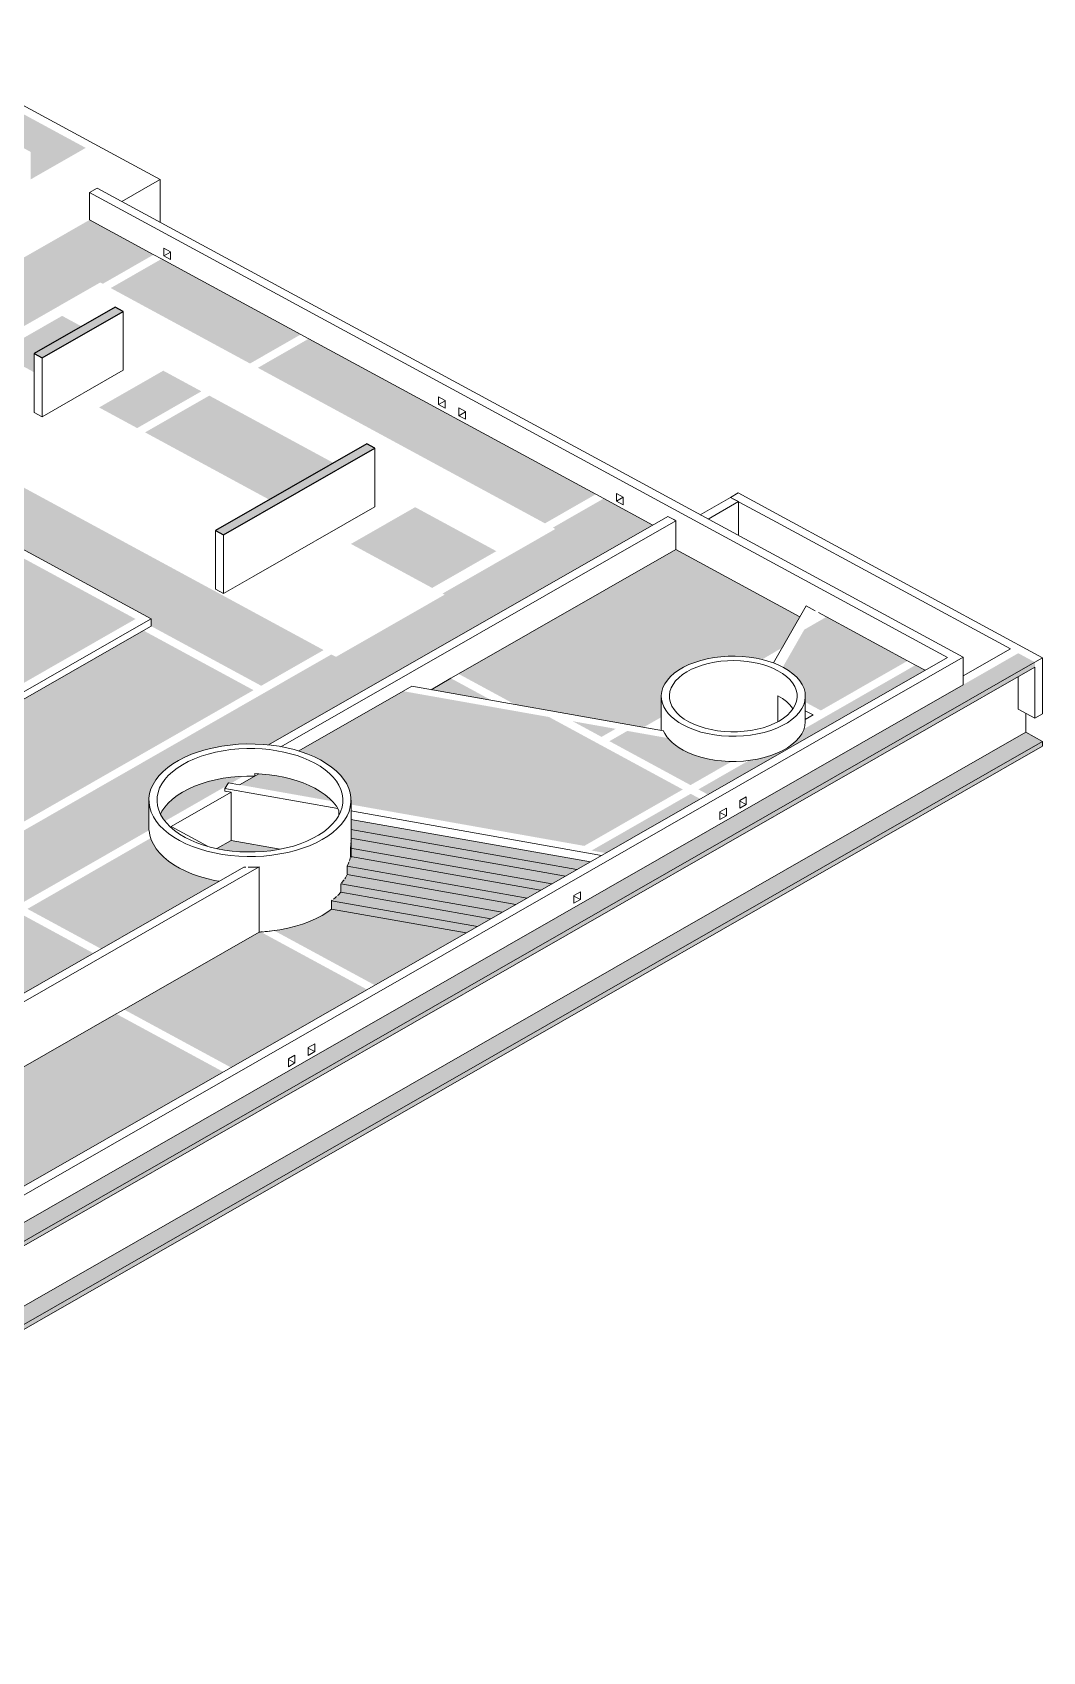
# Model space of a CAD drawing. Header units: centimetres. Extents: x -2136 to 34701, y -1430 to 84208.
# Drawn here: x 12190 to 13929, y 62027 to 64814 of the extents above; entities that cross this region are included whole.
import ezdxf

# ---------------------------------------------------------------- set-up
doc = ezdxf.new("R2010")
doc.units = ezdxf.units.CM
for name, color, linetype, lineweight in [('A-FLOR', 7, 'Continuous', 18), ('A-WALL', 7, 'Continuous', 25), ('S-BEAM', 7, 'Continuous', 18), ('S-COLS', 7, 'Continuous', 18), ('S-STRS', 7, 'Continuous', 18)]:
    doc.layers.add(name, color=color, linetype=linetype, lineweight=lineweight)

msp = doc.modelspace()

# ---------------------------------------------------------------- hatches: boundary and pattern name
at = {"layer": 'A-FLOR', "true_color": 0xbfbfbf}
for points in [[(12187.06, 64561.12), (12281.9, 64615.39), (11914.93, 64814.19), (11862.6, 64784.24), (12187.06, 64608.47), (12187.06, 64574.59)], [(9905.16, 63004.56), (9905.52, 63004.8), (9905.52, 63036.94), (9918.77, 63044.53), (9947.66, 63028.88), (9958.85, 63035.28), (9954.55, 63037.61), (10038.23, 63085.5), (10042.53, 63083.17), (10262.2, 63208.88), (10254.31, 63213.15), (10370.28, 63279.51), (10370.28, 63357.93), (10453.26, 63405.42), (10466.88, 63398.04), (10466.88, 63334.79), (10481.16, 63342.97), (10481.52, 63346.85), (11822.86, 64114.45), (11826.16, 64112.66), (11876.54, 64141.5), (11876.54, 64219.92), (11959.53, 64267.41), (11973.15, 64260.03), (11973.15, 64196.78), (12109.25, 64274.67), (12112.84, 64272.73), (12307.05, 64383.87), (12311.35, 64381.54), (12398.87, 64431.62), (12288.49, 64491.42), (9794.78, 63064.35), (9899.25, 63007.76)], [(12564.71, 64244.28), (12652.23, 64294.37), (12412.48, 64424.24), (12324.97, 64374.16), (12513.12, 64272.23)], [(12193.05, 64229.28), (12193.05, 64261.32), (12274.82, 64308.11), (12241.29, 64326.27), (12130.76, 64263.02), (12147.52, 64253.94)], [(13072.52, 63969.19), (13160.04, 64019.28), (12665.85, 64286.99), (12578.33, 64236.91), (13071.33, 63969.84)], [(12370.5, 64133.14), (12481.03, 64196.4), (12415.45, 64231.92), (12304.92, 64168.67), (12346.13, 64146.35)], [(12597.91, 64009.95), (12708.44, 64073.2), (12494.65, 64189.02), (12384.12, 64125.77), (12585.05, 64016.92)], [(12584.03, 63689.65), (12691.42, 63751.1), (11976.84, 64138.21), (11880.63, 64083.16), (12394.45, 63804.6), (12394.45, 63792.35), (12570.78, 63696.82)], [(12878.31, 63858.05), (12988.84, 63921.31), (12849.08, 63997.02), (12738.55, 63933.77), (12862.16, 63866.8)], [(11995.69, 63591.78), (12367.59, 63804.6), (12111.35, 63943.41), (11659.82, 63685.01), (11804.52, 63606.62), (11884.53, 63652), (11987.5, 63596.21)], [(13242.21, 63618.14), (13272.79, 63635.64), (13273.14, 63675.98), (13274.05, 63681.26), (13275.66, 63686.54), (13278.87, 63693.1), (13283.22, 63699.46), (13288.68, 63705.54), (13297.39, 63712.88), (13302.79, 63716.74), (13314.33, 63723.17), (13324.75, 63727.81), (13333.72, 63731.07), (13343.37, 63733.95), (13353.59, 63736.38), (13366.45, 63738.59), (13375.57, 63739.73), (13387.69, 63740.56), (13399.9, 63740.72), (13412.08, 63740.21), (13427.04, 63738.59), (13440.71, 63736.18), (13446.4, 63734.99), (13481.37, 63755.44), (13511.48, 63808.13), (13297.65, 63923.96), (12923.87, 63710.06), (13021.32, 63657.27), (13217.33, 63622.55)], [(13547.43, 63647.09), (13696.87, 63732.61), (13557.32, 63808.22), (13518.9, 63786.23), (13482.06, 63721.76), (13483.23, 63721.18), (13491.78, 63716.06), (13499.35, 63710.48), (13505.87, 63704.5), (13511.27, 63698.19), (13515.5, 63691.6), (13518.72, 63683.97), (13520.41, 63675.74), (13520.75, 63669.33), (13520.75, 63661.55), (13524.33, 63659.61)], [(12132.87, 63431.46), (12570.78, 63682.06), (12381.2, 63784.76), (12013.17, 63574.15), (12013.17, 63493.59), (12039.61, 63479.27), (12119.25, 63524.85), (12132.87, 63517.47), (12132.87, 63438.07)], [(11206.17, 62179.36), (13916.05, 63730.13), (13887.39, 63745.67), (11177.5, 62194.89), (11192.92, 62186.54)], [(11206.17, 62171.05), (13916.05, 63721.83), (13916.05, 63730.13), (11206.17, 62179.36)], [(13353.13, 63502.44), (13726.9, 63716.34), (13710.49, 63725.24), (13518.36, 63615.28), (13517.92, 63613.82), (13514.63, 63607.07), (13508.96, 63599.25), (13504.47, 63594.3), (13497.7, 63588.41), (13489.9, 63582.93), (13477.1, 63576.03), (13471.52, 63573.42), (13461.12, 63569.49), (13444.02, 63564.77), (13438.47, 63563.49), (13423.83, 63561.19), (13336.71, 63511.34), (13345.89, 63506.36)], [(12980.83, 63664.45), (12910.62, 63702.48), (12876.47, 63682.93), (12977.33, 63665.07)], [(13169.92, 63601.69), (13194.15, 63615.56), (13120.12, 63628.67), (13158.02, 63608.14)], [(11206.17, 62035.65), (13929.3, 63594.01), (13900.63, 63609.54), (11177.5, 62051.19), (11192.92, 62042.83)], [(13323.09, 63518.71), (13394.48, 63559.56), (13389.04, 63559.6), (13372.47, 63560.88), (13364.28, 63561.87), (13352.34, 63564.05), (13336.71, 63568.2), (13329.95, 63570.34), (13316.4, 63576.03), (13310.29, 63579.02), (13302.49, 63583.7), (13294.64, 63589.44), (13289.94, 63593.54), (13284.27, 63599.59), (13214.39, 63611.97), (13183.54, 63594.32), (13309.85, 63525.89)], [(11206.17, 62027.35), (13929.3, 63585.71), (13929.3, 63594.01), (11206.17, 62035.65)], [(13177.12, 63401.72), (13339.88, 63494.86), (13323.46, 63503.75), (13152.72, 63406.04), (13167.09, 63403.5)], [(12308.12, 63237.06), (12511.06, 63353.2), (12503.31, 63354.63), (12490.36, 63357.68), (12477.62, 63361.39), (12462.27, 63367.03), (12449.31, 63372.85), (12443.3, 63375.85), (12433.32, 63381.72), (12424.26, 63388.04), (12416.17, 63394.76), (12409.12, 63401.84), (12403.15, 63409.21), (12398.31, 63416.84), (12393.75, 63427.46), (12181.57, 63305.62), (12307.01, 63237.67)], [(11813.01, 62953.73), (11825.86, 62961.08), (11839.11, 62953.9), (11839.11, 62968.66), (12294.88, 63229.48), (12167.95, 63298.24), (11686.46, 63022.28), (11799.44, 62961.08)], [(12532.16, 63032.63), (12766.47, 63166.72), (12583.38, 63265.9), (12580.25, 63265.48), (12347.84, 63132.48), (12529.53, 63034.06)], [(12037.04, 62749.3), (12518.91, 63025.05), (12334.59, 63124.9), (11853.08, 62848.95), (12034.48, 62750.68)]]:
    msp.add_hatch(color=9, dxfattribs=at).paths.add_polyline_path(points, flags=0)
h = msp.add_hatch(color=9, dxfattribs=at)
h.paths.add_polyline_path([(10777.07, 62532.22), (10777.07, 62564.81), (10790.32, 62572.39), (10802.33, 62565.88), (10800.48, 62569.2), (10798.34, 62575), (10797.27, 62581.24), (10797.42, 62634.85), (10798.79, 62641.08), (10802.38, 62648.81), (10803.67, 62650.85), (10737.94, 62613.23), (10733.64, 62615.56), (10679.95, 62584.83), (10747.82, 62548.07)], flags=0)
h.paths.add_polyline_path([(11001.61, 62645.95), (12390.83, 63440.96), (12390.75, 63488.03), (12391.09, 63498.49), (12392.52, 63506.36), (12394.91, 63513.71), (12398.4, 63521.1), (12404.44, 63530.25), (12408.36, 63535.21), (12415.14, 63542.2), (12423.09, 63548.97), (12435.66, 63557.54), (12442.39, 63561.55), (12456.46, 63568.41), (12465.42, 63572.18), (12480.53, 63577.36), (12492.6, 63580.75), (12505.21, 63583.63), (12521.6, 63586.42), (12531.67, 63587.73), (12545.32, 63588.9), (12567.66, 63589.42), (12577.68, 63589.18), (12592.08, 63588.23), (12596.62, 63587.79), (13257.94, 63966.24), (13173.66, 64011.9), (13086.14, 63961.82), (13090.44, 63959.49), (12896.23, 63848.35), (12899.81, 63846.41), (12712.92, 63739.46), (12704.77, 63743.57), (11148.56, 62853.01), (11156.45, 62848.74), (11044.87, 62784.89), (11036.99, 62789.16), (10848.56, 62680.88), (10848.76, 62680.96), (10860.38, 62684.16), (10869.3, 62686.06), (10886.31, 62688.17), (10897.33, 62688.73), (10907.8, 62688.65), (10918.17, 62687.99), (10928.32, 62686.77), (10938.1, 62685.02), (10947.38, 62682.78), (10956.03, 62680.14), (10965.22, 62676.57), (10977.17, 62670.36), (10982.22, 62667.18), (10988.28, 62662.56), (10993.71, 62657.38), (10998.3, 62651.66), (11000.79, 62647.36)], flags=0)
h.paths.add_polyline_path([(12418.38, 63456.72), (12524.43, 63517.41), (12527.43, 63522.66), (12532.14, 63521.82), (12553.17, 63534.06), (12545.32, 63533.72), (12531.67, 63532.46), (12516.73, 63530.25), (12505.21, 63528), (12492.6, 63524.83), (12478.44, 63520.28), (12469.09, 63516.74), (12458.36, 63511.87), (12448.42, 63506.51), (12435.66, 63497.86), (12431.23, 63494.46), (12421.85, 63485.31), (12418.02, 63480.94), (12413.03, 63473.76), (12410.5, 63468.88), (12411.87, 63466.36), (12416.17, 63459.55)], flags=0)
h = msp.add_hatch(color=9, dxfattribs=at)
h.paths.add_polyline_path([(13140.27, 63414.09), (13309.85, 63511.13), (13079.64, 63635.84), (12828.4, 63680.35), (12648.55, 63577.42), (12659.74, 63573.67), (12669.08, 63570.03), (12676.22, 63566.95), (12685.98, 63562.07), (12696.04, 63556.14), (12707.86, 63547.52), (12713.31, 63542.97), (12720.39, 63535.83), (12726.36, 63528.38), (12732.24, 63518.42), (12735.42, 63510.85), (12737.49, 63503.23), (12738.46, 63495.76), (12738.57, 63485.25), (13033.21, 63433.06)], flags=0)
h.paths.add_polyline_path([(12706.01, 63491.02), (12701.35, 63495.73), (12693.87, 63501.97), (12685.47, 63507.83), (12676.22, 63513.29), (12662.5, 63519.83), (12656.53, 63522.37), (12645.77, 63526.22), (12634.49, 63529.59), (12622.4, 63532.51), (12610.68, 63534.76), (12592.08, 63537.13), (12579.75, 63538.05), (12546.86, 63519.21), (12701.35, 63491.85)], flags=0)
h = msp.add_hatch(color=9, dxfattribs=at)
h.paths.add_polyline_path([(12779.72, 63174.3), (12936.74, 63264.16), (12705.01, 63305.07), (12698.46, 63300.3), (12688.87, 63294.38), (12678.44, 63288.93), (12667.24, 63283.97), (12655.35, 63279.54), (12636.76, 63274.14), (12629.81, 63272.39), (12616.33, 63269.71), (12606.43, 63268.17), (12771.18, 63178.93)], flags=0)
h.paths.add_polyline_path([(12560.2, 63403.58), (12580.72, 63404.08), (12588.42, 63404.56), (12602.51, 63406.12), (12616.33, 63408.59), (12532.02, 63423.52), (12507.45, 63409.46), (12510.36, 63408.87), (12521.08, 63406.91), (12539.92, 63404.69), (12547.7, 63404.06), (12559.81, 63403.6)], flags=0)
at = {"layer": 'S-COLS', "lineweight": 9, "true_color": 0x8080ff}
for points in [[(12206.66, 64253.94), (12346.13, 64333.75), (12332.51, 64341.13), (12193.05, 64261.32)], [(12518.95, 63949.6), (12779.76, 64098.85), (12766.14, 64106.22), (12505.33, 63956.97)]]:
    msp.add_hatch(color=171, dxfattribs=at).paths.add_polyline_path(points, flags=0)
at = {"layer": 'S-STRS', "true_color": 0xff8040}
for points in [[(13127.31, 63373.22), (13150.7, 63386.6), (12738.53, 63459.62), (12738.53, 63442.09), (13033.21, 63389.89)], [(13107.91, 63362.12), (13127.31, 63373.22), (12738.53, 63442.09), (12738.62, 63427.54), (13107.9, 63362.12)], [(13084.52, 63348.73), (13107.9, 63362.12), (12738.53, 63427.54), (12738.15, 63413.69), (12737.68, 63410.18), (13033.21, 63357.82)], [(13065.13, 63337.63), (13084.52, 63348.73), (12737.68, 63410.18), (12737.68, 63395.64), (13040.03, 63342.08)], [(13041.74, 63324.25), (13065.13, 63337.63), (12737.68, 63395.64), (12735.01, 63386.2), (12731.91, 63379.13), (13033.21, 63325.76)], [(13022.34, 63313.15), (13041.74, 63324.25), (12731.91, 63379.13), (12731.91, 63364.6), (12999.95, 63317.11)], [(12979.55, 63288.66), (12998.95, 63299.76), (12721.16, 63348.97), (12721.16, 63334.44), (12976.56, 63289.19)], [(12998.95, 63299.76), (13022.34, 63313.15), (12731.76, 63364.32), (12725.28, 63354.06), (12721.2, 63348.97), (12976.56, 63303.73)], [(12936.74, 63264.16), (12956.16, 63275.28), (12705.29, 63319.72), (12705.29, 63305.17), (12883.82, 63273.54)]]:
    msp.add_hatch(color=11, dxfattribs=at).paths.add_polyline_path(points, flags=0)
at = {"layer": 'S-STRS', "lineweight": 9, "true_color": 0xff8040}
msp.add_hatch(color=11, dxfattribs=at).paths.add_polyline_path([(12956.16, 63275.28), (12979.55, 63288.66), (12721.16, 63334.44), (12713.69, 63326.85), (12706.35, 63320.59), (12705.45, 63319.69), (12953.17, 63275.81)], flags=0)

# ---------------------------------------------------------------- linework, layer by layer
at = {"layer": 'A-FLOR', "lineweight": 9}
for p, q in [((12398.87, 64431.62), (12288.49, 64491.42)), ((12652.23, 64294.37), (12412.48, 64424.24)), ((13160.04, 64019.28), (12665.85, 64286.99)), ((13258.05, 63966.18), (13173.66, 64011.9)), ((13297.65, 63923.96), (12923.87, 63710.06)), ((13511.48, 63808.13), (13297.65, 63923.96)), ((13696.87, 63732.61), (13557.32, 63808.22)), ((12381.2, 63784.76), (12013.17, 63574.15)), ((11206.17, 62179.36), (13916.05, 63730.13)), ((13916.05, 63721.83), (11206.17, 62171.05)), ((13726.9, 63716.34), (13710.49, 63725.24)), ((13792.55, 63691.39), (11272.34, 62249.16)), ((12828.4, 63680.35), (12648.55, 63577.42)), ((12910.62, 63702.48), (12876.47, 63682.93)), ((13900.63, 63609.54), (11177.5, 62051.19)), ((13929.3, 63594.01), (13900.63, 63609.54)), ((11206.17, 62035.65), (13929.3, 63594.01)), ((13929.3, 63585.71), (11206.17, 62027.35)), ((13929.3, 63594.01), (13929.3, 63585.71)), ((12579.87, 63538.12), (12546.84, 63519.22)), ((12532.02, 63423.52), (12507.45, 63409.46)), ((12616.88, 63408.49), (12532.02, 63423.52)), ((12936.74, 63264.16), (12705.27, 63305.17)), ((12580.72, 63265.75), (12347.84, 63132.48)), ((12334.59, 63124.9), (11853.08, 62849.35))]:
    msp.add_line(p, q, dxfattribs=at)
msp.add_polyline3d([(12583.38, 63265.9, 0), (12582.05, 63265.82, 0), (12580.72, 63265.75, 0)], dxfattribs=at)
at = {"layer": 'A-WALL', "lineweight": 9}
for p, q in [((13272.76, 63671.7), (13272.76, 63612.73)), ((13473.47, 63627.89), (13473.47, 63672.4)), ((13520.76, 63628.51), (13520.76, 63671.7)), ((13276.08, 63612.14), (13276.08, 63612.63)), ((12572.94, 63534.25), (12572.94, 63538.4)), ((12390.64, 63492.63), (12390.64, 63445.28)), ((12738.64, 63394.12), (12738.64, 63492.63)), ((12717.79, 63475.22), (12717.79, 63467.04)), ((12390.82, 63440.95), (12390.75, 63448.77))]:
    msp.add_line(p, q, dxfattribs=at)
for points in [[(13435.87, 63737.22, 0), (13424.11, 63739.04, 0), (13412.08, 63740.21, 0), (13399.9, 63740.72, 0), (13387.69, 63740.56, 0), (13375.57, 63739.73, 0), (13363.65, 63738.24, 0), (13352.06, 63736.1, 0), (13340.89, 63733.34, 0), (13330.28, 63729.98, 0), (13320.3, 63726.06, 0), (13311.07, 63721.6, 0), (13302.67, 63716.67, 0), (13295.18, 63711.3, 0), (13288.68, 63705.54, 0), (13283.22, 63699.46, 0), (13278.87, 63693.1, 0), (13275.66, 63686.54, 0), (13273.62, 63679.84, 0), (13272.78, 63673.05, 0), (13273.14, 63666.26, 0), (13274.71, 63659.51, 0)], [(13483.23, 63721.18, 0), (13474.88, 63725.32, 0), (13465.89, 63729.02, 0), (13456.34, 63732.25, 0), (13446.31, 63734.99, 0), (13435.87, 63737.22, 0)], [(13288.49, 63660.89, 0), (13287.06, 63667.17, 0), (13286.81, 63673.5, 0), (13287.73, 63679.82, 0), (13289.82, 63686.04, 0), (13293.05, 63692.12, 0), (13297.39, 63697.97, 0), (13302.79, 63703.54, 0), (13309.2, 63708.78, 0), (13316.55, 63713.61, 0), (13324.75, 63718, 0), (13333.72, 63721.89, 0), (13343.37, 63725.25, 0), (13353.59, 63728.03, 0), (13364.27, 63730.21, 0), (13375.3, 63731.77, 0), (13386.55, 63732.68, 0), (13397.92, 63732.94, 0), (13409.27, 63732.55, 0), (13420.49, 63731.5, 0), (13431.46, 63729.82, 0)], [(13310.29, 63622.22, 0), (13319.72, 63617.6, 0), (13329.95, 63613.54, 0), (13340.86, 63610.07, 0), (13352.34, 63607.24, 0), (13364.28, 63605.07, 0), (13376.56, 63603.58, 0), (13389.04, 63602.79, 0), (13401.6, 63602.71, 0), (13414.11, 63603.34, 0), (13426.44, 63604.67, 0), (13438.47, 63606.68, 0), (13450.07, 63609.37, 0), (13461.12, 63612.69, 0), (13471.52, 63616.62, 0), (13481.14, 63621.11, 0), (13489.9, 63626.12, 0), (13497.7, 63631.6, 0), (13504.47, 63637.49, 0), (13510.13, 63643.74, 0), (13514.63, 63650.27, 0), (13517.92, 63657.02, 0), (13519.97, 63663.92, 0), (13520.75, 63670.9, 0), (13520.26, 63677.89, 0), (13518.5, 63684.81, 0), (13515.5, 63691.6, 0), (13511.27, 63698.19, 0), (13505.87, 63704.5, 0), (13499.35, 63710.48, 0), (13491.78, 63716.06, 0), (13483.23, 63721.18, 0)], [(13473.47, 63715.6, 0), (13481.29, 63710.89, 0), (13488.18, 63705.76, 0), (13494.08, 63700.25, 0), (13498.9, 63694.43, 0), (13502.61, 63688.36, 0), (13505.16, 63682.11, 0), (13506.52, 63675.74, 0), (13506.68, 63669.33, 0), (13505.63, 63662.95, 0), (13503.39, 63656.66, 0), (13499.98, 63650.54, 0), (13495.45, 63644.65, 0), (13489.83, 63639.05, 0), (13483.19, 63633.81, 0), (13475.6, 63628.99, 0), (13467.15, 63624.64, 0), (13457.93, 63620.8, 0), (13448.04, 63617.52, 0), (13437.58, 63614.83, 0), (13426.68, 63612.76, 0), (13415.45, 63611.35, 0), (13404.02, 63610.59, 0), (13392.51, 63610.5, 0), (13381.04, 63611.08, 0), (13369.75, 63612.33, 0), (13358.75, 63614.23, 0), (13348.17, 63616.75, 0), (13338.12, 63619.88, 0), (13328.71, 63623.58, 0), (13320.05, 63627.8, 0)], [(13431.46, 63729.82, 0), (13440.71, 63727.84, 0), (13449.61, 63725.41, 0), (13458.08, 63722.55, 0), (13466.06, 63719.26, 0), (13473.47, 63715.6, 0)], [(13274.71, 63659.51, 0), (13277.13, 63653.54, 0), (13280.49, 63647.7, 0), (13284.77, 63642.05, 0), (13289.94, 63636.64, 0), (13295.95, 63631.5, 0), (13302.75, 63626.68, 0), (13310.29, 63622.22, 0)], [(13320.05, 63627.8, 0), (13312.31, 63632.46, 0), (13305.47, 63637.53, 0), (13299.61, 63642.97, 0), (13294.8, 63648.72, 0), (13291.07, 63654.71, 0), (13288.49, 63660.89, 0)], [(13499.71, 63650.08, 0), (13498.9, 63651.24, 0), (13494.08, 63657.06, 0), (13488.18, 63662.56, 0), (13481.29, 63667.7, 0), (13473.47, 63672.4, 0)], [(13520.76, 63628.51, 0), (13520.75, 63627.7, 0), (13519.97, 63620.72, 0), (13517.92, 63613.82, 0), (13514.63, 63607.07, 0), (13510.13, 63600.54, 0), (13504.47, 63594.3, 0), (13497.7, 63588.41, 0), (13489.9, 63582.93, 0), (13481.14, 63577.92, 0), (13471.52, 63573.42, 0), (13461.12, 63569.49, 0), (13450.07, 63566.17, 0), (13438.47, 63563.49, 0), (13426.44, 63561.47, 0), (13414.11, 63560.14, 0), (13401.6, 63559.52, 0), (13389.04, 63559.6, 0), (13376.56, 63560.39, 0), (13364.28, 63561.87, 0), (13352.34, 63564.05, 0), (13340.86, 63566.88, 0), (13329.95, 63570.34, 0), (13319.72, 63574.4, 0), (13310.29, 63579.02, 0)], [(13284.18, 63599.57, 0), (13282.26, 63602, 0), (13278.79, 63607.24, 0), (13276.08, 63612.63, 0)], [(13310.29, 63579.02, 0), (13303.38, 63583.08, 0), (13297.08, 63587.44, 0), (13291.44, 63592.06, 0), (13286.49, 63596.93, 0), (13284.46, 63599.23, 0)], [(12573.67, 63589.38, 0), (12559.14, 63589.46, 0), (12544.66, 63588.87, 0), (12530.31, 63587.61, 0), (12516.2, 63585.68, 0), (12502.43, 63583.11, 0), (12489.09, 63579.9, 0), (12476.28, 63576.09, 0), (12464.08, 63571.7, 0), (12452.59, 63566.75, 0), (12441.88, 63561.29, 0), (12432.02, 63555.35, 0), (12423.09, 63548.97, 0), (12415.14, 63542.2, 0), (12408.23, 63535.08, 0), (12402.42, 63527.67, 0), (12397.74, 63520.01, 0), (12394.22, 63512.17, 0), (12391.88, 63504.18, 0), (12390.75, 63496.12, 0), (12390.84, 63488.03, 0), (12392.13, 63479.98, 0), (12394.63, 63472.01, 0), (12398.31, 63464.18, 0), (12403.15, 63456.56, 0), (12409.12, 63449.18, 0), (12416.17, 63442.11, 0), (12424.26, 63435.39, 0), (12433.32, 63429.07, 0), (12443.3, 63423.19, 0)], [(12453.07, 63428.78, 0), (12443.58, 63434.39, 0), (12434.99, 63440.43, 0), (12427.38, 63446.86, 0), (12420.79, 63453.63, 0), (12415.28, 63460.7, 0), (12410.88, 63468, 0), (12407.63, 63475.49, 0), (12405.56, 63483.1, 0), (12404.68, 63490.79, 0), (12404.99, 63498.49, 0), (12406.49, 63506.15, 0), (12409.18, 63513.71, 0), (12413.03, 63521.1, 0), (12418.02, 63528.29, 0), (12424.1, 63535.21, 0), (12431.23, 63541.81, 0), (12439.36, 63548.04, 0), (12448.42, 63553.86, 0), (12458.36, 63559.22, 0), (12469.09, 63564.09, 0), (12480.53, 63568.41, 0), (12492.6, 63572.18, 0), (12505.21, 63575.34, 0), (12518.27, 63577.89, 0), (12531.67, 63579.81, 0), (12545.32, 63581.07, 0), (12559.11, 63581.66, 0), (12572.94, 63581.6, 0)], [(12572.94, 63581.6, 0), (12585.68, 63580.94, 0), (12598.29, 63579.73, 0), (12610.68, 63577.95, 0), (12622.77, 63575.63, 0), (12634.49, 63572.78, 0), (12645.77, 63569.42, 0), (12656.53, 63565.56, 0), (12666.7, 63561.24, 0), (12676.22, 63556.48, 0)], [(12685.98, 63562.07, 0), (12675.63, 63567.25, 0), (12664.57, 63571.94, 0), (12652.87, 63576.13, 0), (12640.61, 63579.79, 0), (12627.86, 63582.89, 0), (12614.7, 63585.42, 0), (12601.23, 63587.35, 0), (12587.52, 63588.67, 0), (12573.67, 63589.38, 0)], [(12676.22, 63556.48, 0), (12685.47, 63551.03, 0), (12693.87, 63545.16, 0), (12701.35, 63538.92, 0), (12707.86, 63532.35, 0), (12713.35, 63525.5, 0), (12717.79, 63518.42, 0)], [(12731.19, 63520.67, 0), (12726.36, 63528.38, 0), (12720.39, 63535.83, 0), (12713.31, 63542.97, 0), (12705.17, 63549.76, 0), (12696.04, 63556.14, 0), (12685.98, 63562.07, 0)], [(12572.94, 63534.25, 0), (12559.11, 63534.32, 0), (12545.32, 63533.72, 0), (12531.67, 63532.46, 0), (12518.27, 63530.55, 0), (12505.21, 63528, 0), (12492.6, 63524.83, 0), (12480.53, 63521.07, 0), (12469.09, 63516.74, 0), (12458.36, 63511.87, 0), (12448.42, 63506.51, 0), (12439.36, 63500.7, 0), (12431.23, 63494.46, 0), (12424.1, 63487.86, 0), (12418.02, 63480.94, 0), (12413.03, 63473.76, 0), (12410.37, 63468.9, 0)], [(12676.22, 63513.29, 0), (12666.7, 63518.05, 0), (12656.53, 63522.37, 0), (12645.77, 63526.22, 0), (12634.49, 63529.59, 0), (12622.77, 63532.44, 0), (12610.68, 63534.76, 0), (12598.29, 63536.53, 0), (12585.68, 63537.75, 0), (12572.94, 63538.4, 0)], [(12717.79, 63518.42, 0), (12721.21, 63510.98, 0), (12723.47, 63503.41, 0), (12724.54, 63495.76, 0), (12724.43, 63488.09, 0), (12723.14, 63480.45, 0), (12720.67, 63472.9, 0), (12717.04, 63465.49, 0), (12712.28, 63458.29, 0), (12706.42, 63451.34, 0), (12699.51, 63444.7, 0), (12691.6, 63438.42, 0), (12682.75, 63432.54, 0), (12673.03, 63427.1, 0), (12662.49, 63422.15, 0), (12651.24, 63417.72, 0), (12639.34, 63413.85, 0), (12626.88, 63410.56, 0), (12613.96, 63407.88, 0), (12600.68, 63405.84, 0), (12587.13, 63404.43, 0), (12573.41, 63403.68, 0)], [(12574.18, 63395.9, 0), (12588.42, 63396.66, 0), (12602.51, 63398.07, 0), (12616.33, 63400.13, 0), (12629.81, 63402.8, 0), (12642.84, 63406.09, 0), (12655.35, 63409.96, 0), (12667.24, 63414.39, 0), (12678.44, 63419.34, 0), (12688.87, 63424.8, 0), (12698.46, 63430.71, 0), (12707.15, 63437.04, 0), (12714.87, 63443.75, 0), (12721.57, 63450.79, 0), (12727.22, 63458.11, 0), (12731.76, 63465.66, 0), (12735.18, 63473.4, 0), (12737.44, 63481.26, 0), (12738.53, 63489.21, 0), (12738.45, 63497.17, 0), (12737.19, 63505.11, 0), (12734.77, 63512.96, 0), (12731.19, 63520.67, 0)], [(12717.79, 63475.22, 0), (12713.35, 63482.31, 0), (12707.86, 63489.16, 0), (12701.35, 63495.73, 0), (12693.87, 63501.97, 0), (12685.47, 63507.83, 0), (12676.22, 63513.29, 0)], [(12443.3, 63375.85, 0), (12433.32, 63381.72, 0), (12424.26, 63388.04, 0), (12416.17, 63394.76, 0), (12409.12, 63401.84, 0), (12403.15, 63409.21, 0), (12398.31, 63416.84, 0), (12394.63, 63424.66, 0), (12392.13, 63432.63, 0), (12390.84, 63440.68, 0)], [(12573.41, 63403.68, 0), (12560.2, 63403.58, 0), (12547.01, 63404.09, 0), (12533.94, 63405.2, 0), (12521.08, 63406.91, 0), (12508.52, 63409.21, 0), (12496.34, 63412.07, 0), (12484.62, 63415.49, 0), (12473.46, 63419.43, 0), (12462.91, 63423.87, 0), (12453.07, 63428.78, 0)], [(12443.3, 63423.19, 0), (12454.01, 63417.85, 0), (12465.48, 63413.02, 0), (12477.62, 63408.74, 0), (12490.36, 63405.02, 0), (12503.6, 63401.91, 0), (12517.27, 63399.41, 0), (12531.25, 63397.55, 0), (12545.46, 63396.34, 0), (12559.81, 63395.79, 0), (12574.18, 63395.9, 0)], [(12511.02, 63353.12, 0), (12503.6, 63354.56, 0), (12490.36, 63357.68, 0), (12477.62, 63361.39, 0), (12465.48, 63365.68, 0), (12454.01, 63370.51, 0), (12443.3, 63375.85, 0)], [(12705.27, 63305.17, 0), (12698.46, 63300.3, 0), (12688.87, 63294.38, 0), (12678.44, 63288.93, 0), (12667.24, 63283.97, 0), (12655.35, 63279.54, 0), (12642.84, 63275.67, 0), (12629.81, 63272.39, 0), (12616.33, 63269.71, 0), (12602.51, 63267.66, 0), (12588.42, 63266.25, 0), (12580.9, 63265.76, 0)]]:
    msp.add_polyline3d(points, dxfattribs=at)
at = {"layer": 'S-BEAM', "lineweight": 9}
for p, q in [((12323.82, 64607.45), (12062.21, 64749.17)), ((12288.49, 64538.76), (12301.74, 64546.35)), ((12425.73, 64479.17), (12301.74, 64546.35)), ((12396.58, 64553.27), (12344.24, 64523.32)), ((12288.49, 64491.42), (12288.49, 64538.76)), ((12288.49, 64538.76), (12412.48, 64471.59)), ((12412.48, 64471.59), (13160.04, 64066.62)), ((13173.29, 64074.21), (12425.73, 64479.17)), ((12416.39, 64442.9), (12427.86, 64436.68)), ((12416.39, 64429.61), (12416.39, 64442.9)), ((12427.86, 64436.17), (12416.39, 64429.61)), ((12427.86, 64436.68), (12427.86, 64423.39)), ((12398.87, 64431.62), (12412.48, 64424.24)), ((12427.86, 64423.39), (12416.39, 64429.61)), ((12665.85, 64286.99), (12652.23, 64294.37)), ((12346.13, 64232.58), (12206.66, 64152.76)), ((12889.07, 64186.83), (12900.54, 64180.62)), ((12889.07, 64173.54), (12889.07, 64186.83)), ((12206.66, 64152.76), (12193.05, 64160.14)), ((12900.54, 64180.1), (12889.07, 64173.54)), ((12900.54, 64167.33), (12889.07, 64173.54)), ((12900.54, 64180.62), (12900.54, 64167.33)), ((12924.19, 64167.81), (12935.66, 64161.59)), ((12924.19, 64154.51), (12924.19, 64167.81)), ((12935.66, 64161.08), (12924.19, 64154.51)), ((12935.66, 64148.3), (12924.19, 64154.51)), ((12935.66, 64161.59), (12935.66, 64148.3)), ((13307.68, 64001.41), (13173.29, 64074.21)), ((13160.04, 64066.62), (13294.43, 63993.82)), ((13160.04, 64019.28), (13173.66, 64011.9)), ((13195.7, 64020.73), (13207.16, 64014.51)), ((13195.7, 64007.44), (13195.7, 64020.73)), ((13207.16, 64014), (13195.7, 64007.44)), ((13207.16, 64014.51), (13207.16, 64001.22)), ((13392.12, 64013.96), (13339.79, 63984.01)), ((13405.74, 64006.58), (13392.12, 64013.96)), ((12779.76, 63997.67), (12571.25, 63878.35)), ((13207.16, 64001.22), (13195.7, 64007.44)), ((13294.43, 63993.82), (13765.68, 63738.53)), ((13778.93, 63746.12), (13307.68, 64001.41)), ((13353.4, 63976.63), (13405.74, 64006.58)), ((13405.74, 63948.28), (13405.74, 64006.58)), ((13284.03, 63981.18), (12596.62, 63587.79)), ((12617.9, 63584.8), (13297.65, 63973.8)), ((13284.03, 63981.18), (13294.43, 63975.55)), ((13294.43, 63975.55), (13297.65, 63973.8)), ((13297.65, 63973.8), (13297.65, 63923.96)), ((13470.96, 63971.25), (13873.77, 63753.04)), ((13929.3, 63737.72), (13484.21, 63978.83)), ((12394.45, 63804.8), (12124.6, 63950.99)), ((12571.25, 63878.35), (12518.95, 63848.42)), ((12518.95, 63848.42), (12505.33, 63855.8)), ((13522.35, 63827.16), (13466.2, 63728.89)), ((13537.58, 63818.91), (13522.35, 63827.16)), ((12009.31, 63584.4), (12381.2, 63797.22)), ((12381.2, 63797.22), (12394.45, 63804.8)), ((12394.45, 63792.35), (12381.2, 63784.76)), ((12394.45, 63804.8), (12394.45, 63792.35)), ((13543.7, 63815.59), (13557.32, 63808.22)), ((13765.68, 63738.53), (11271.97, 62311.47)), ((11272.34, 62296.51), (13792.55, 63738.74)), ((13792.55, 63738.74), (13778.93, 63746.12)), ((13873.77, 63753.04), (13792.55, 63706.56)), ((13792.55, 63691.39), (13792.55, 63738.74)), ((13929.3, 63737.72), (13916.05, 63730.13)), ((13929.3, 63641.36), (13929.3, 63737.72)), ((12923.87, 63710.06), (12910.62, 63702.48)), ((13710.49, 63725.24), (13696.87, 63732.61)), ((13916.05, 63721.83), (13916.05, 63633.78)), ((12843.22, 63688.83), (12828.4, 63680.35)), ((13276.35, 63612.1), (12843.22, 63688.83)), ((13887.39, 63649.31), (13887.39, 63705.42)), ((13473.47, 63672.4), (13473.47, 63627.89)), ((13520.75, 63646.79), (13534.18, 63639.51)), ((13520.75, 63631.83), (13534.18, 63639.51)), ((13887.39, 63649.31), (13916.05, 63633.78)), ((13900.63, 63609.54), (13900.63, 63642.13)), ((13916.05, 63633.78), (13929.3, 63641.36)), ((12521.66, 63512.57), (12527.43, 63522.66)), ((12521.66, 63508.42), (12521.66, 63512.57)), ((12521.66, 63512.57), (12715.95, 63478.16)), ((12546.84, 63519.22), (12527.43, 63522.66)), ((12572.94, 63538.4), (12572.94, 63534.25)), ((12428.76, 63447.49), (12532.02, 63506.59)), ((12521.66, 63508.42), (12532.02, 63506.59)), ((12532.02, 63506.59), (12532.02, 63423.52)), ((13407.96, 63492.07), (13419.12, 63498.46)), ((13407.96, 63478.78), (13407.96, 63492.07)), ((13419.12, 63485.17), (13407.96, 63491.21)), ((13419.12, 63485.17), (13407.96, 63478.78)), ((13419.12, 63498.46), (13419.12, 63485.17)), ((12738.53, 63474.16), (13170.1, 63397.7)), ((13373.79, 63472.52), (13384.95, 63478.9)), ((13373.79, 63459.23), (13373.79, 63472.52)), ((13384.95, 63465.61), (13373.79, 63471.66)), ((13384.95, 63465.61), (13373.79, 63459.23)), ((13384.95, 63478.9), (13384.95, 63465.61)), ((12491.55, 63413.47), (12428.76, 63447.49)), ((12553.82, 63377.66), (11839.11, 62968.66)), ((11852.73, 62961.28), (12580.72, 63377.89)), ((12557.81, 63377.55), (12553.82, 63377.66)), ((12580.72, 63265.75), (12580.72, 63377.89)), ((13122.37, 63328.64), (13133.52, 63335.02)), ((13122.37, 63315.35), (13122.37, 63328.64)), ((13133.52, 63321.73), (13122.37, 63327.78)), ((13133.52, 63321.73), (13122.37, 63315.35)), ((13133.52, 63335.02), (13133.52, 63321.73)), ((12586.32, 63266.09), (12583.38, 63265.9)), ((12606.43, 63268.17), (12604.19, 63267.87)), ((12334.59, 63124.9), (12347.84, 63132.48)), ((12664.94, 63066.87), (12676.09, 63073.25)), ((12664.94, 63053.58), (12664.94, 63066.87)), ((12676.09, 63073.25), (12676.09, 63059.96)), ((12630.83, 63047.35), (12641.99, 63053.73)), ((12630.83, 63034.06), (12630.83, 63047.35)), ((12641.99, 63040.44), (12630.83, 63046.49)), ((12641.99, 63040.44), (12630.83, 63034.06)), ((12641.99, 63053.73), (12641.99, 63040.44)), ((12676.09, 63059.96), (12664.94, 63066)), ((12676.09, 63059.96), (12664.94, 63053.58))]:
    msp.add_line(p, q, dxfattribs=at)
for points in [[(12574.18, 63377.62, 0), (12564, 63377.48, 0), (12561.36, 63377.49, 0)], [(12580.72, 63377.89, 0), (12577.45, 63377.74, 0), (12574.18, 63377.62, 0)], [(12599.67, 63267.32, 0), (12594.98, 63266.82, 0), (12591.04, 63266.46, 0)]]:
    msp.add_polyline3d(points, dxfattribs=at)
at = {"layer": 'S-COLS', "lineweight": 9}
for p, q in [((12323.82, 64607.45), (12409.83, 64560.85)), ((12409.83, 64560.85), (12396.58, 64553.27)), ((12409.83, 64560.85), (12409.83, 64487.79)), ((12346.13, 64333.75), (12346.13, 64232.58)), ((12193.05, 64261.32), (12193.05, 64160.14)), ((12206.66, 64152.76), (12206.66, 64253.94)), ((12779.76, 64098.85), (12779.76, 63997.67)), ((13392.12, 64013.96), (13405.37, 64021.54)), ((13470.96, 63971.25), (13392.12, 64013.96)), ((13405.37, 64021.54), (13484.21, 63978.83)), ((12505.33, 63956.97), (12505.33, 63855.8)), ((12518.95, 63848.42), (12518.95, 63949.6))]:
    msp.add_line(p, q, dxfattribs=at)
at = {"layer": 'S-COLS', "lineweight": 25}
for p, q in [((12332.51, 64341.13), (12193.05, 64261.32)), ((12206.66, 64253.94), (12346.13, 64333.75)), ((12346.13, 64333.75), (12332.51, 64341.13)), ((12193.05, 64261.32), (12206.66, 64253.94)), ((12766.14, 64106.22), (12505.33, 63956.97)), ((12518.95, 63949.6), (12779.76, 64098.85)), ((12779.76, 64098.85), (12766.14, 64106.22)), ((12505.33, 63956.97), (12518.95, 63949.6))]:
    msp.add_line(p, q, dxfattribs=at)
at = {"layer": 'S-STRS', "lineweight": 9}
for p, q in [((13150.7, 63386.6), (12738.53, 63459.62)), ((12738.53, 63442.09), (13127.31, 63373.22)), ((12737.68, 63410.18), (13084.52, 63348.73)), ((12737.68, 63410.18), (12737.68, 63395.64)), ((13107.9, 63362.12), (12738.53, 63427.55)), ((12731.91, 63379.13), (13041.74, 63324.25)), ((12731.91, 63379.13), (12731.91, 63364.6)), ((12737.68, 63395.64), (12737.48, 63394.66)), ((13065.13, 63337.63), (12737.68, 63395.64)), ((12721.16, 63348.97), (12998.95, 63299.76)), ((12721.16, 63348.97), (12721.16, 63334.44)), ((13022.34, 63313.15), (12731.91, 63364.6)), ((12706.39, 63320.57), (12705.29, 63319.72)), ((12705.29, 63319.72), (12956.16, 63275.28)), ((12705.29, 63319.72), (12705.29, 63305.18)), ((12979.55, 63288.66), (12721.16, 63334.44))]:
    msp.add_line(p, q, dxfattribs=at)
for points in [[(12738.51, 63416.63, 0), (12738.46, 63415.98, 0), (12737.68, 63410.18, 0)], [(12738.58, 63422.92, 0), (12738.62, 63421.81, 0), (12738.57, 63417.69, 0)], [(12734.9, 63385.83, 0), (12734.4, 63384.57, 0), (12731.91, 63379.13, 0)], [(12737.19, 63393.36, 0), (12736.33, 63390.08, 0), (12735.57, 63387.7, 0)], [(12726.56, 63355.83, 0), (12725.28, 63354.06, 0), (12722.17, 63350.15, 0)], [(12731.5, 63363.82, 0), (12728.87, 63359.28, 0), (12727.82, 63357.65, 0)], [(12713.76, 63326.83, 0), (12711.1, 63324.45, 0), (12708.39, 63322.16, 0)], [(12721.16, 63334.44, 0), (12716.4, 63329.36, 0), (12715.47, 63328.45, 0)]]:
    msp.add_polyline3d(points, dxfattribs=at)

doc.saveas('drawing.dxf')
